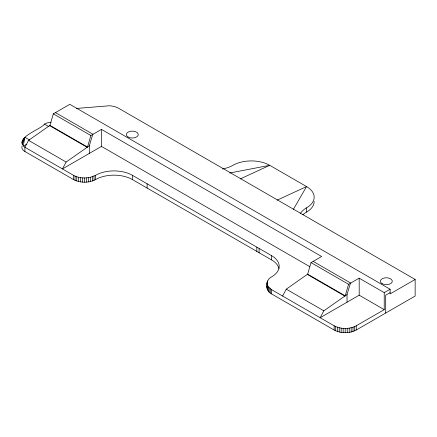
<?xml version="1.0" encoding="UTF-8"?>
<svg xmlns="http://www.w3.org/2000/svg" width="437" height="437" viewBox="0 0 437 437"><rect width="100%" height="100%" fill="white"/><g stroke="black" fill="none" stroke-linecap="round" stroke-linejoin="round"><path stroke-width="0.66" d="M278.97 268.569A26.034 15.027 0 0 0 271.568 259.906L132.4 179.558A26.034 15.027 0 0 0 95.588 179.558C88.837 183.103 80.244 183.103 73.498 179.558L73.498 175.308L24.898 147.247C12.864 137.912 41.52 129.325 44.41 124.081L47.791 122.726A10.412 6.014 0 0 1 51.107 122.284M75.033 180.334L75.033 176.084L73.498 175.308M76.732 180.989L76.732 176.739L75.033 176.084M78.567 181.513L78.567 177.258L76.732 176.739M80.501 181.89L80.501 177.641L78.567 177.258M82.506 182.12L82.506 177.87L80.501 177.641M84.543 182.196L84.543 177.946L82.506 177.87M86.581 182.12L86.581 177.87L90.519 177.258L95.588 175.308A26.034 15.027 0 0 1 132.4 175.308L271.568 255.65A26.034 15.027 0 0 1 271.568 276.905C265.073 279.959 265.073 290.862 271.568 293.91L334.152 330.044C340.904 333.595 349.496 333.595 356.242 330.044L415.15 296.04L415.15 279.456L118.782 108.349A15.617 9.019 0 0 0 109.479 105.765L76.541 108.442M88.585 181.89L88.585 177.641M90.519 181.513L90.519 177.258M92.354 180.989L92.354 176.739M94.053 180.334L94.053 176.084M266.991 287.535L267.127 286.361M29.519 139.949L24.898 137.284L23.243 146.002L26.854 144.215M73.498 179.558L24.898 151.497L24.898 147.247L28.558 140.364L49.944 125.364L53.319 113.839L69.816 104.312L390.115 289.234L390.115 293.91L415.15 279.456M282.613 296.04L286.273 289.152L307.659 274.152L311.029 262.626L321.637 256.503L101.477 129.396L90.869 135.519L87.498 147.045L49.944 125.364M390.115 289.234L384.227 292.637L359.192 278.183L348.584 284.307L345.208 295.833L307.659 274.152M89.328 153.414L89.328 145.761L92.704 134.459M347.038 302.202L347.038 294.549L350.414 283.247M22.205 144.554L24.898 137.284L22.205 141.441M89.328 145.761L66.113 162.045L62.453 168.928L101.477 146.4L309.833 266.69M347.038 294.549L323.822 310.833L320.163 317.721L359.192 295.188L384.227 309.642L384.227 292.637M21.85 142.997L24.898 137.284M293.249 209.596L306.545 186.572L269.727 165.317A26.034 15.027 0 0 0 232.91 165.317A26.034 15.027 0 0 1 222.542 168.982M390.115 292.637L385.696 295.188L385.696 313.039M266.991 283.285L268.181 286.738L271.568 289.66L334.152 325.794C340.904 329.345 349.496 329.345 356.242 325.794L384.227 309.642M240.274 178.919L269.727 165.317L229.807 172.997M277.091 200.173L306.545 186.572A26.034 15.027 0 0 1 306.545 207.826L306.545 212.076A26.034 15.027 0 0 0 302.841 214.775M84.543 177.946L86.581 177.87M55.455 112.604L93.01 134.285M313.171 261.392L350.72 283.072M53.319 113.839L90.869 135.519M311.029 262.626L348.584 284.307M49.578 125.621L87.132 147.302M307.293 274.409L344.842 296.089M44.41 124.081L48.944 126.697M28.558 140.364L66.113 162.045M286.273 289.152L323.822 310.833M359.192 278.183L359.192 295.188M356.242 325.794L356.242 330.044M354.707 326.576L354.707 330.825M353.009 327.231L353.009 331.481M351.179 327.75L351.179 332M349.239 328.127L349.239 332.382M347.24 328.362L347.24 332.612M345.197 328.438L345.197 332.688M343.16 328.362L343.16 332.612M341.155 328.127L341.155 332.382M339.221 327.75L339.221 332M337.391 327.231L337.391 331.481M335.692 326.576L335.692 330.825M334.152 325.794L334.152 330.044M271.568 255.65L271.568 259.906M271.568 289.66L271.568 293.91M270.219 288.775L270.219 293.025M269.083 287.792L269.083 292.042M268.181 286.738L268.181 290.987M267.526 280.953L267.526 282.165M267.526 285.618L267.526 289.868M267.127 282.105L267.127 288.715M259.086 248.626L259.086 252.881M256.841 247.151L256.841 251.401M147.127 183.808L147.127 188.057M132.4 175.308L132.4 179.558M101.477 129.396L101.477 146.4M95.588 175.308L95.588 179.558M314.17 201.452A26.034 15.027 0 0 1 306.545 212.076M300.377 213.496A26.034 15.027 0 0 1 306.545 207.826M24.898 151.497A10.412 6.014 0 0 1 22.008 146.204M128.057 137.005A5.987 3.458 0 0 0 138.076 135.454A5.987 3.458 0 0 0 130.745 131.22A5.987 3.458 0 0 0 128.057 137.005M382.091 283.668A5.987 3.458 0 0 0 392.109 282.116A5.987 3.458 0 0 0 384.773 277.883A5.987 3.458 0 0 0 382.091 283.668"/></g></svg>
